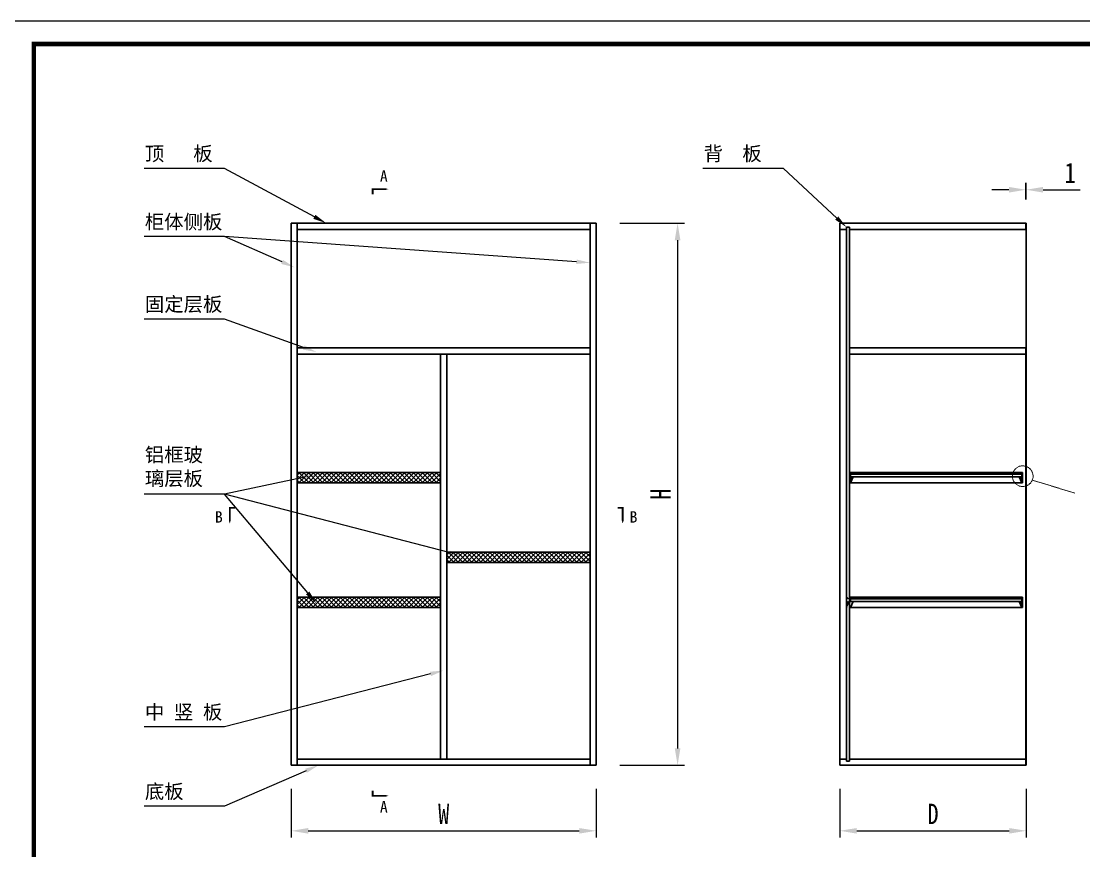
# Model space of a CAD drawing. Header units: millimetres. Extents: x 0 to 1097966, y -63096 to 223085.
# Drawn here: x 339122.3 to 339435.8, y -54193.3 to -53948.4 of the extents above; entities that cross this region are included whole.
import ezdxf
from ezdxf import colors
from ezdxf.entities.mleader import LeaderData, LeaderLine
from ezdxf.math import Vec2, Vec3

# ---------------------------------------------------------------- set-up
doc = ezdxf.new("R2010")
doc.units = ezdxf.units.MM
doc.linetypes.add('DASH', pattern=[0.35, 0.25, -0.1])
doc.styles.get("Standard").update_dxf_attribs({"font": 'arial.ttf'})
doc.styles.add('TEXT', font='', dxfattribs={"width": 0.8})
doc.styles.add('宋体', font='')
doc.styles.get('TEXT').set_extended_font_data('SimSun')
doc.styles.get('宋体').set_extended_font_data('SimSun')
doc.dimstyles.new('副本 (2) (2) ISO-25', dxfattribs={"dimtxt": 18, "dimasz": 13, "dimexe": 6, "dimexo": 12, "dimgap": 6, "dimtad": 1, "dimtxsty": 'TEXT', "dimcen": 2.5, "dimclrd": 5, "dimclre": 5, "dimclrt": 5, "dimadec": 0, "dimazin": 0, "dimtfac": 1, "dimtmove": 0, "dimatfit": 3, "dimldrblk": 'BOXFILLED', "dimfxl": 1.25, "dimarcsym": 0})

# ---------------------------------------------------------------- blocks, each defined once
blk = doc.blocks.new('*D359')
at = {"color": 5, "lineweight": -2, "transparency": 16777216}
for p, q in [((339201.94, -54175.03), (339201.94, -54189.38)), ((339291.94, -54175.03), (339291.94, -54189.38)), ((339206.94, -54187.38), (339286.94, -54187.38))]:
    blk.add_line(p, q, dxfattribs=at)
at = {"color": 5, "transparency": 16777216}
for points in [[(339206.94, -54186.55), (339206.94, -54188.21), (339201.94, -54187.38)], [(339286.94, -54186.55), (339286.94, -54188.21), (339291.94, -54187.38)]]:
    blk.add_solid(points, dxfattribs=at)
at = {"layer": 'Defpoints', "color": 0, "transparency": 16777216}
for p in [(339201.94, -54168.03), (339291.94, -54168.03), (339291.94, -54187.38)]:
    blk.add_point(p, dxfattribs=at)
at = {"color": 5, "transparency": 16777216, "insert": (339246.94, -54182.38), "char_height": 6, "attachment_point": 5, "style": 'TEXT'}
blk.add_mtext('W', dxfattribs=at)
blk = doc.blocks.new('_BoxFilled')
at = {"color": 0, "linetype": 'ByBlock', "lineweight": -2}
blk.add_line((-0.5, 0), (-1, 0), dxfattribs=at)
at = {"color": 0, "linetype": 'ByBlock'}
blk.add_solid([(-0.5, 0.5), (0.5, 0.5), (-0.5, -0.5), (0.5, -0.5)], dxfattribs=at)
blk = doc.blocks.new('*D360')
at = {"color": 5, "lineweight": -2, "transparency": 16777216}
for p, q in [((339363.85, -54175.03), (339363.85, -54189.38)), ((339418.85, -54175.03), (339418.85, -54189.38)), ((339368.85, -54187.38), (339413.85, -54187.38))]:
    blk.add_line(p, q, dxfattribs=at)
at = {"color": 5, "transparency": 16777216}
for points in [[(339368.85, -54186.55), (339368.85, -54188.21), (339363.85, -54187.38)], [(339413.85, -54186.55), (339413.85, -54188.21), (339418.85, -54187.38)]]:
    blk.add_solid(points, dxfattribs=at)
at = {"layer": 'Defpoints', "color": 0, "transparency": 16777216}
for p in [(339363.85, -54168.03), (339418.85, -54168.03), (339418.85, -54187.38)]:
    blk.add_point(p, dxfattribs=at)
at = {"color": 5, "transparency": 16777216, "insert": (339391.35, -54182.38), "char_height": 6, "attachment_point": 5, "style": 'TEXT'}
blk.add_mtext('D', dxfattribs=at)
blk = doc.blocks.new('*D361')
at = {"color": 5, "lineweight": -2, "transparency": 16777216}
for p, q in [((339298.94, -54008.03), (339317.97, -54008.03)), ((339315.97, -54013.03), (339315.97, -54163.03)), ((339298.94, -54168.03), (339317.97, -54168.03))]:
    blk.add_line(p, q, dxfattribs=at)
at = {"color": 5, "transparency": 16777216}
for points in [[(339315.13, -54013.03), (339316.8, -54013.03), (339315.97, -54008.03)], [(339315.13, -54163.03), (339316.8, -54163.03), (339315.97, -54168.03)]]:
    blk.add_solid(points, dxfattribs=at)
at = {"layer": 'Defpoints', "color": 0, "transparency": 16777216}
for p in [(339291.94, -54008.03), (339291.94, -54168.03), (339315.97, -54168.03)]:
    blk.add_point(p, dxfattribs=at)
at = {"color": 5, "transparency": 16777216, "insert": (339310.97, -54088.03), "char_height": 6, "attachment_point": 5, "rotation": 90, "style": 'TEXT'}
blk.add_mtext('H', dxfattribs=at)
blk = doc.blocks.new('*D364')
at = {"color": 5, "lineweight": -2, "transparency": 16777216}
for p, q in [((339418.75, -54001.03), (339418.75, -53996.15)), ((339418.85, -54001.03), (339418.85, -53996.15)), ((339413.75, -53998.15), (339408.75, -53998.15)), ((339418.75, -53998.15), (339418.85, -53998.15)), ((339423.85, -53998.15), (339434.8, -53998.15))]:
    blk.add_line(p, q, dxfattribs=at)
at = {"color": 5, "transparency": 16777216}
for points in [[(339413.75, -53997.31), (339413.75, -53998.98), (339418.75, -53998.15)], [(339423.85, -53997.31), (339423.85, -53998.98), (339418.85, -53998.15)]]:
    blk.add_solid(points, dxfattribs=at)
at = {"layer": 'Defpoints', "color": 0, "transparency": 16777216}
for p in [(339418.85, -53998.15), (339418.75, -54008.03), (339418.85, -54008.03)]:
    blk.add_point(p, dxfattribs=at)
at = {"color": 5, "transparency": 16777216, "insert": (339431.83, -53993.15), "char_height": 6, "attachment_point": 5, "style": 'TEXT'}
blk.add_mtext('1', dxfattribs=at)

msp = doc.modelspace()

# ---------------------------------------------------------------- hatches: boundary and pattern name
at = {"lineweight": 5, "true_color": 0x939598}
h = msp.add_hatch(dxfattribs=at)
h.set_pattern_fill('ANSI37', color=252, scale=0.3)
h.set_pattern_definition([(45, (567, 420.7407), (-0.673519209, 0.673519209), []), (135, (567, 420.7407), (-0.673519209, -0.673519209), [])])
h.paths.add_polyline_path([(339246.037, -54084.632), (339246.037, -54081.632), (339203.737, -54081.632), (339203.737, -54084.632)])
h = msp.add_hatch(dxfattribs=at)
h.set_pattern_fill('ANSI37', color=252, scale=0.1)
h.set_pattern_definition([(45, (567, 420.74074), (-0.22450640303, 0.22450640303), []), (135, (567, 420.74074), (-0.22450640303, -0.22450640303), [])])
h.paths.add_polyline_path([(339366.754, -54081.632), (339366.754, -54084.632), (339366.954, -54084.632), (339367.754, -54082.932), (339366.954, -54082.932), (339366.954, -54082.132), (339367.754, -54082.132), (339366.954, -54081.632)])
h.paths.add_polyline_path([(339417.754, -54081.632), (339417.554, -54081.632), (339416.754, -54082.132), (339417.554, -54082.132), (339417.554, -54082.932), (339416.754, -54082.932), (339417.554, -54084.632), (339417.754, -54084.632)])
h = msp.add_hatch(dxfattribs=at)
h.set_pattern_fill('ANSI37', color=252, scale=0.3)
h.set_pattern_definition([(45, (611.1, 397.2407), (-0.673519209, 0.673519209), []), (135, (611.1, 397.2407), (-0.673519209, -0.673519209), [])])
h.paths.add_polyline_path([(339290.137, -54105.132), (339247.837, -54105.132), (339247.837, -54108.132), (339290.137, -54108.132)])
h = msp.add_hatch(dxfattribs=at)
h.set_pattern_fill('ANSI37', color=252, scale=0.3)
h.set_pattern_definition([(45, (567, 383.9407), (-0.673519209, 0.673519209), []), (135, (567, 383.9407), (-0.673519209, -0.673519209), [])])
h.paths.add_polyline_path([(339246.037, -54118.432), (339203.737, -54118.432), (339203.737, -54121.432), (339246.037, -54121.432)])
h = msp.add_hatch(dxfattribs=at)
h.set_pattern_fill('ANSI37', color=252, scale=0.1)
h.set_pattern_definition([(45, (567, 383.94074), (-0.22450640303, 0.22450640303), []), (135, (567, 383.94074), (-0.22450640303, -0.22450640303), [])])
h.paths.add_polyline_path([(339365.754, -54121.432), (339365.954, -54121.432), (339366.754, -54119.732), (339365.954, -54119.732), (339365.954, -54118.932), (339366.754, -54118.932), (339365.954, -54118.432), (339365.754, -54118.432)])
h.paths.add_polyline_path([(339417.754, -54118.432), (339417.554, -54118.432), (339416.754, -54118.932), (339417.554, -54118.932), (339417.554, -54119.732), (339416.754, -54119.732), (339417.554, -54121.432), (339417.754, -54121.432)])

# ---------------------------------------------------------------- linework, layer by layer
at = {"lineweight": 30}
for p, q in [((339201.937, -54008.032), (339201.937, -54168.032)), ((339201.937, -54008.032), (339291.937, -54008.032)), ((339203.737, -54008.032), (339203.737, -54168.032)), ((339290.137, -54008.032), (339290.137, -54168.032)), ((339291.937, -54008.032), (339291.937, -54168.032)), ((339363.854, -54008.032), (339418.854, -54008.032)), ((339363.854, -54008.032), (339363.854, -54168.032)), ((339418.754, -54008.032), (339418.754, -54009.832)), ((339418.854, -54008.032), (339418.854, -54168.032)), ((339203.737, -54009.832), (339290.137, -54009.832)), ((339363.854, -54009.832), (339365.854, -54009.832)), ((339365.854, -54009.232), (339366.754, -54009.232)), ((339365.854, -54009.232), (339365.854, -54166.832)), ((339366.754, -54009.232), (339366.754, -54166.832)), ((339366.754, -54009.832), (339418.754, -54009.832)), ((339203.737, -54044.832), (339290.137, -54044.832)), ((339203.737, -54046.632), (339290.137, -54046.632)), ((339246.037, -54046.632), (339246.037, -54166.232)), ((339247.837, -54046.632), (339247.837, -54166.232)), ((339366.754, -54044.832), (339418.754, -54044.832)), ((339366.754, -54046.632), (339418.754, -54046.632)), ((339418.754, -54044.832), (339418.754, -54166.232)), ((339246.037, -54081.632), (339203.737, -54081.632)), ((339417.754, -54081.632), (339366.754, -54081.632)), ((339366.754, -54081.632), (339366.754, -54084.632)), ((339366.954, -54081.632), (339367.754, -54082.132)), ((339366.954, -54084.632), (339367.754, -54082.932)), ((339417.554, -54081.632), (339416.754, -54082.132)), ((339417.554, -54084.632), (339416.754, -54082.932)), ((339417.754, -54081.632), (339417.754, -54084.632)), ((339417.754, -54081.632), (339417.754, -54084.632)), ((339246.037, -54084.632), (339203.737, -54084.632)), ((339417.754, -54084.632), (339366.754, -54084.632)), ((339290.137, -54105.132), (339247.837, -54105.132)), ((339290.137, -54108.132), (339247.837, -54108.132)), ((339246.037, -54118.432), (339203.737, -54118.432)), ((339417.754, -54118.432), (339366.754, -54118.432)), ((339366.754, -54118.432), (339366.754, -54121.432)), ((339366.954, -54118.432), (339367.754, -54118.932)), ((339417.554, -54118.432), (339416.754, -54118.932)), ((339417.754, -54118.432), (339417.754, -54121.432)), ((339417.754, -54118.432), (339417.754, -54121.432)), ((339246.037, -54121.432), (339203.737, -54121.432)), ((339417.754, -54121.432), (339366.754, -54121.432)), ((339366.954, -54121.432), (339367.754, -54119.732)), ((339417.554, -54121.432), (339416.754, -54119.732)), ((339201.937, -54168.032), (339291.937, -54168.032)), ((339203.737, -54166.232), (339290.137, -54166.232)), ((339363.854, -54166.232), (339365.854, -54166.232)), ((339363.854, -54168.032), (339418.854, -54168.032)), ((339365.854, -54166.832), (339366.754, -54166.832)), ((339366.754, -54166.232), (339418.754, -54166.232)), ((339418.754, -54166.232), (339418.754, -54168.032))]:
    msp.add_line(p, q, dxfattribs=at)
at = {"color": 4, "lineweight": 30}
for p, q in [((339417.554, -54082.132), (339366.954, -54082.132)), ((339366.954, -54082.132), (339366.954, -54082.932)), ((339417.554, -54082.932), (339366.954, -54082.932)), ((339417.554, -54082.132), (339417.554, -54082.932)), ((339417.554, -54082.132), (339417.554, -54082.932)), ((339417.554, -54118.932), (339366.954, -54118.932)), ((339366.954, -54118.932), (339366.954, -54119.732)), ((339417.554, -54118.932), (339417.554, -54119.732)), ((339417.554, -54118.932), (339417.554, -54119.732)), ((339417.554, -54119.732), (339366.954, -54119.732))]:
    msp.add_line(p, q, dxfattribs=at)
at = {"color": 251, "linetype": 'DASH', "lineweight": 13, "true_color": 0x636466}
msp.add_line((339420.654, -54083.862), (339433.175, -54087.677), dxfattribs=at)
msp.add_lwpolyline([(339119.218, -54349.356), (339686.218, -54349.356), (339686.218, -53948.406), (339119.218, -53948.406)], close=True)
at = {"const_width": 1.35}
msp.add_lwpolyline([(339125.968, -54342.606), (339679.468, -54342.606), (339679.468, -53955.156), (339125.968, -53955.156)], close=True, dxfattribs=at)
for points in [[(339230.599, -53997.957, 0, 1.08, 0), (339228.916, -53997.957, 0.54, 0.54, 0), (339225.967, -53997.957, 0.54, 0.54, 0), (339225.967, -53999.472, 0.54, 0.54, 0)], [(339183.795, -54096.651, 0, 1.08, 0), (339183.795, -54094.968, 0.54, 0.54, 0), (339183.795, -54092.019, 0.54, 0.54, 0), (339185.311, -54092.019, 0.54, 0.54, 0)], [(339299.768, -54096.651, 0, 1.08, 0), (339299.768, -54094.968, 0.54, 0.54, 0), (339299.768, -54092.019, 0.54, 0.54, 0), (339298.253, -54092.019, 0.54, 0.54, 0)], [(339230.599, -54177.056, 0, 1.08, 0), (339228.916, -54177.056, 0.54, 0.54, 0), (339225.967, -54177.056, 0.54, 0.54, 0), (339225.967, -54175.541, 0.54, 0.54, 0)]]:
    msp.add_lwpolyline(points, format="xyseb")
at = {"color": 251, "linetype": 'DASH', "lineweight": 13, "true_color": 0x636466}
msp.add_circle((339417.835, -54082.695), 3.052, dxfattribs=at)

# ---------------------------------------------------------------- texts
at = {"color": 4, "attachment_point": 4, "style": '宋体'}
for s, insert, char_height, width in [('顶   板', (339158.741, -53987.709), 4.1923, 31.34167), ('背  板', (339323.657, -53987.709), 4.1923, 31.34167), ('{\\C256;A}', (339228.121, -53994.126), 3.3539, 4.17765), ('柜体侧板', (339158.741, -54007.857), 4.1923, 31.34167), ('固定层板', (339158.741, -54032.195), 4.1923, 31.34167), ('铝框玻\\P璃层板', (339158.741, -54080.128), 4.1923, 31.34167), ('{\\C256;B}', (339179.424, -54094.723), 3.3539, 4.17765), ('{\\C256;B}', (339301.815, -54094.723), 3.3539, 4.17765), ('中 竖 板', (339158.741, -54152.559), 4.1923, 31.34167), ('底板', (339158.741, -54176.004), 4.1923, 31.34167), ('{\\C256;A}', (339228.121, -54180.3), 3.3539, 4.17765)]:
    msp.add_mtext(s, dxfattribs=dict(at, insert=insert, char_height=char_height, width=width))

# ---------------------------------------------------------------- dimensions: what is measured, and where the dimension line sits
for base, p1, p2, text, picture, middle in [((339418.854, -53998.146), (339418.754, -54008.032), (339418.854, -54008.032), '1', '*D364', (339431.828, -53993.146)), ((339291.937, -54187.379), (339201.937, -54168.032), (339291.937, -54168.032), 'W', '*D359', (339246.937, -54182.379)), ((339418.854, -54187.379), (339363.854, -54168.032), (339418.854, -54168.032), 'D', '*D360', (339391.354, -54182.379))]:
    dim = msp.add_linear_dim(base=base, p1=p1, p2=p2, text=text, dimstyle='副本 (2) (2) ISO-25', override={"dimtxt": 6, "dimasz": 5, "dimexe": 2, "dimexo": 7, "dimgap": 2, "dimfxl": 30, "dimfxlon": 1})
    dim.commit()
    dim.dimension.update_dxf_attribs({"geometry": picture, "text_midpoint": middle})
dim = msp.add_linear_dim(base=(339315.965, -54168.032), p1=(339291.937, -54008.032), p2=(339291.937, -54168.032), angle=90, text='H', dimstyle='副本 (2) (2) ISO-25', override={"dimtxt": 6, "dimasz": 5, "dimexe": 2, "dimexo": 7, "dimgap": 2, "dimfxl": 30, "dimfxlon": 1})
dim.commit()
dim.dimension.update_dxf_attribs({"geometry": '*D361', "text_midpoint": (339310.965, -54088.032)})

# ---------------------------------------------------------------- leaders
at = {"color": 4}
ml = msp.add_multileader_mtext('Standard', dxfattribs=at)
ml.set_content('', color=4)
ml.set_leader_properties()
ml.build(insert=Vec2(0, 0))
ctx = ml.context
ctx.base_point, ctx.plane_origin = Vec3(339154.507, -53991.824), Vec3(339203.997, -53969.527)
ctx.text_align_type = 2
notes = []
notes.append((ctx, [(0, (1, 1, 0), (339182.285, -53991.824), (-1, 0), 23.779, [(0, [(339212.284, -54008.032)], 0, [])])]))
ctx.mtext.insert, ctx.mtext.alignment, ctx.mtext.flow_direction = Vec3(339156.507, -53989.824), 3, 5
ml = msp.add_multileader_mtext('Standard', dxfattribs=at)
ml.set_content('', color=4)
ml.set_leader_properties()
ml.build(insert=Vec2(0, 0))
ctx = ml.context
ctx.base_point, ctx.plane_origin = Vec3(339319.422, -53991.824), Vec3(339368.913, -53969.527)
ctx.text_align_type = 2
notes.append((ctx, [(0, (1, 1, 0), (339347.201, -53991.824), (-1, 0), 23.779, [(0, [(339365.854, -54009.232)], 0, [])])]))
ctx.mtext.insert, ctx.mtext.alignment, ctx.mtext.flow_direction = Vec3(339321.422, -53989.824), 3, 5
ml = msp.add_multileader_mtext('Standard', dxfattribs=at)
ml.set_content('', color=4)
ml.set_leader_properties()
ml.build(insert=Vec2(0, 0))
ctx = ml.context
ctx.base_point, ctx.plane_origin = Vec3(339154.507, -54011.972), Vec3(339203.997, -53989.675)
ctx.text_align_type = 2
notes.append((ctx, [(0, (1, 1, 0), (339182.285, -54011.972), (-1, 0), 23.779, [(0, [(339202.894, -54021.05)], 0, [])])]))
ctx.mtext.insert, ctx.mtext.alignment, ctx.mtext.flow_direction = Vec3(339156.507, -54009.972), 3, 5
ml = msp.add_multileader_mtext('Standard', dxfattribs=at)
ml.set_content('', color=4)
ml.set_leader_properties()
ml.build(insert=Vec2(0, 0))
ctx = ml.context
ctx.base_point, ctx.plane_origin = Vec3(339154.507, -54011.972), Vec3(339203.997, -53989.675)
ctx.text_align_type = 2
notes.append((ctx, [(0, (1, 1, 0), (339182.285, -54011.972), (-1, 0), 23.779, [(0, [(339290.137, -54019.678)], 0, [])])]))
ctx.mtext.insert, ctx.mtext.alignment, ctx.mtext.flow_direction = Vec3(339156.507, -54009.972), 3, 5
ml = msp.add_multileader_mtext('Standard', dxfattribs=at)
ml.set_content('', color=4)
ml.set_leader_properties()
ml.build(insert=Vec2(0, 0))
ctx = ml.context
ctx.base_point, ctx.plane_origin = Vec3(339154.507, -54036.309), Vec3(339203.997, -54014.013)
ctx.text_align_type = 2
notes.append((ctx, [(0, (1, 1, 0), (339182.285, -54036.309), (-1, 0), 23.779, [(0, [(339209.367, -54046.057)], 0, [])])]))
ctx.mtext.insert, ctx.mtext.alignment, ctx.mtext.flow_direction = Vec3(339156.507, -54034.309), 3, 5
ml = msp.add_multileader_mtext('Standard', dxfattribs=at)
ml.set_content('', color=4)
ml.set_leader_properties()
ml.build(insert=Vec2(0, 0))
ctx = ml.context
ctx.base_point, ctx.plane_origin = Vec3(339154.507, -54088.022), Vec3(339203.997, -54052.303)
ctx.text_align_type = 2
notes.append((ctx, [(0, (1, 1, 0), (339182.285, -54088.022), (-1, 0), 23.779, [(0, [(339209.367, -54082.305)], 0, [])])]))
ctx.mtext.insert, ctx.mtext.alignment, ctx.mtext.flow_direction = Vec3(339156.507, -54086.022), 3, 5
ml = msp.add_multileader_mtext('Standard', dxfattribs=at)
ml.set_content('', color=4)
ml.set_leader_properties()
ml.build(insert=Vec2(0, 0))
ctx = ml.context
ctx.base_point, ctx.plane_origin = Vec3(339154.507, -54088.022), Vec3(339203.997, -54112.949)
ctx.text_align_type = 2
notes.append((ctx, [(0, (1, 1, 0), (339182.285, -54088.022), (-1, 0), 23.779, [(0, [(339252.419, -54106.277)], 0, [])])]))
ctx.mtext.insert, ctx.mtext.alignment, ctx.mtext.flow_direction = Vec3(339156.507, -54086.022), 3, 5
ml = msp.add_multileader_mtext('Standard', dxfattribs=at)
ml.set_content('', color=4)
ml.set_leader_properties()
ml.build(insert=Vec2(0, 0))
ctx = ml.context
ctx.base_point, ctx.plane_origin = Vec3(339154.507, -54088.022), Vec3(339203.997, -54052.303)
ctx.text_align_type = 2
notes.append((ctx, [(0, (1, 1, 0), (339182.285, -54088.022), (-1, 0), 23.779, [(0, [(339209.367, -54120.232)], 0, [])])]))
ctx.mtext.insert, ctx.mtext.alignment, ctx.mtext.flow_direction = Vec3(339156.507, -54086.022), 3, 5
ml = msp.add_multileader_mtext('Standard', dxfattribs=at)
ml.set_content('', color=4)
ml.set_leader_properties()
ml.build(insert=Vec2(0, 0))
ctx = ml.context
ctx.base_point, ctx.plane_origin = Vec3(339154.507, -54156.673), Vec3(339203.997, -54134.377)
ctx.text_align_type = 2
notes.append((ctx, [(0, (1, 1, 0), (339182.285, -54156.673), (-1, 0), 23.779, [(0, [(339246.901, -54140.061)], 0, [])])]))
ctx.mtext.insert, ctx.mtext.alignment, ctx.mtext.flow_direction = Vec3(339156.507, -54154.673), 3, 5
ml = msp.add_multileader_mtext('Standard', dxfattribs=at)
ml.set_content('', color=4)
ml.set_leader_properties()
ml.build(insert=Vec2(0, 0))
ctx = ml.context
ctx.base_point, ctx.plane_origin = Vec3(339154.507, -54180.118), Vec3(339203.997, -54157.822)
ctx.text_align_type = 2
notes.append((ctx, [(0, (1, 1, 0), (339182.285, -54180.118), (-1, 0), 23.779, [(0, [(339209.975, -54168.032)], 0, [])])]))
ctx.mtext.insert, ctx.mtext.alignment, ctx.mtext.flow_direction = Vec3(339156.507, -54178.118), 3, 5
for ctx, leaders in notes:
    for number, flags, end, landing, length, lines in leaders:
        leader = LeaderData()
        leader.index, (leader.has_last_leader_line, leader.has_dogleg_vector, leader.attachment_direction) = number, flags
        leader.last_leader_point, leader.dogleg_vector, leader.dogleg_length = Vec3(end), Vec3(landing), length
        for number, points, colour, breaks in lines:
            line = LeaderLine()
            line.index, line.vertices, line.color, line.breaks = number, Vec3.list(points), colors.encode_raw_color(colour), breaks
            leader.lines.append(line)
        ctx.leaders.append(leader)

doc.saveas('drawing.dxf')
